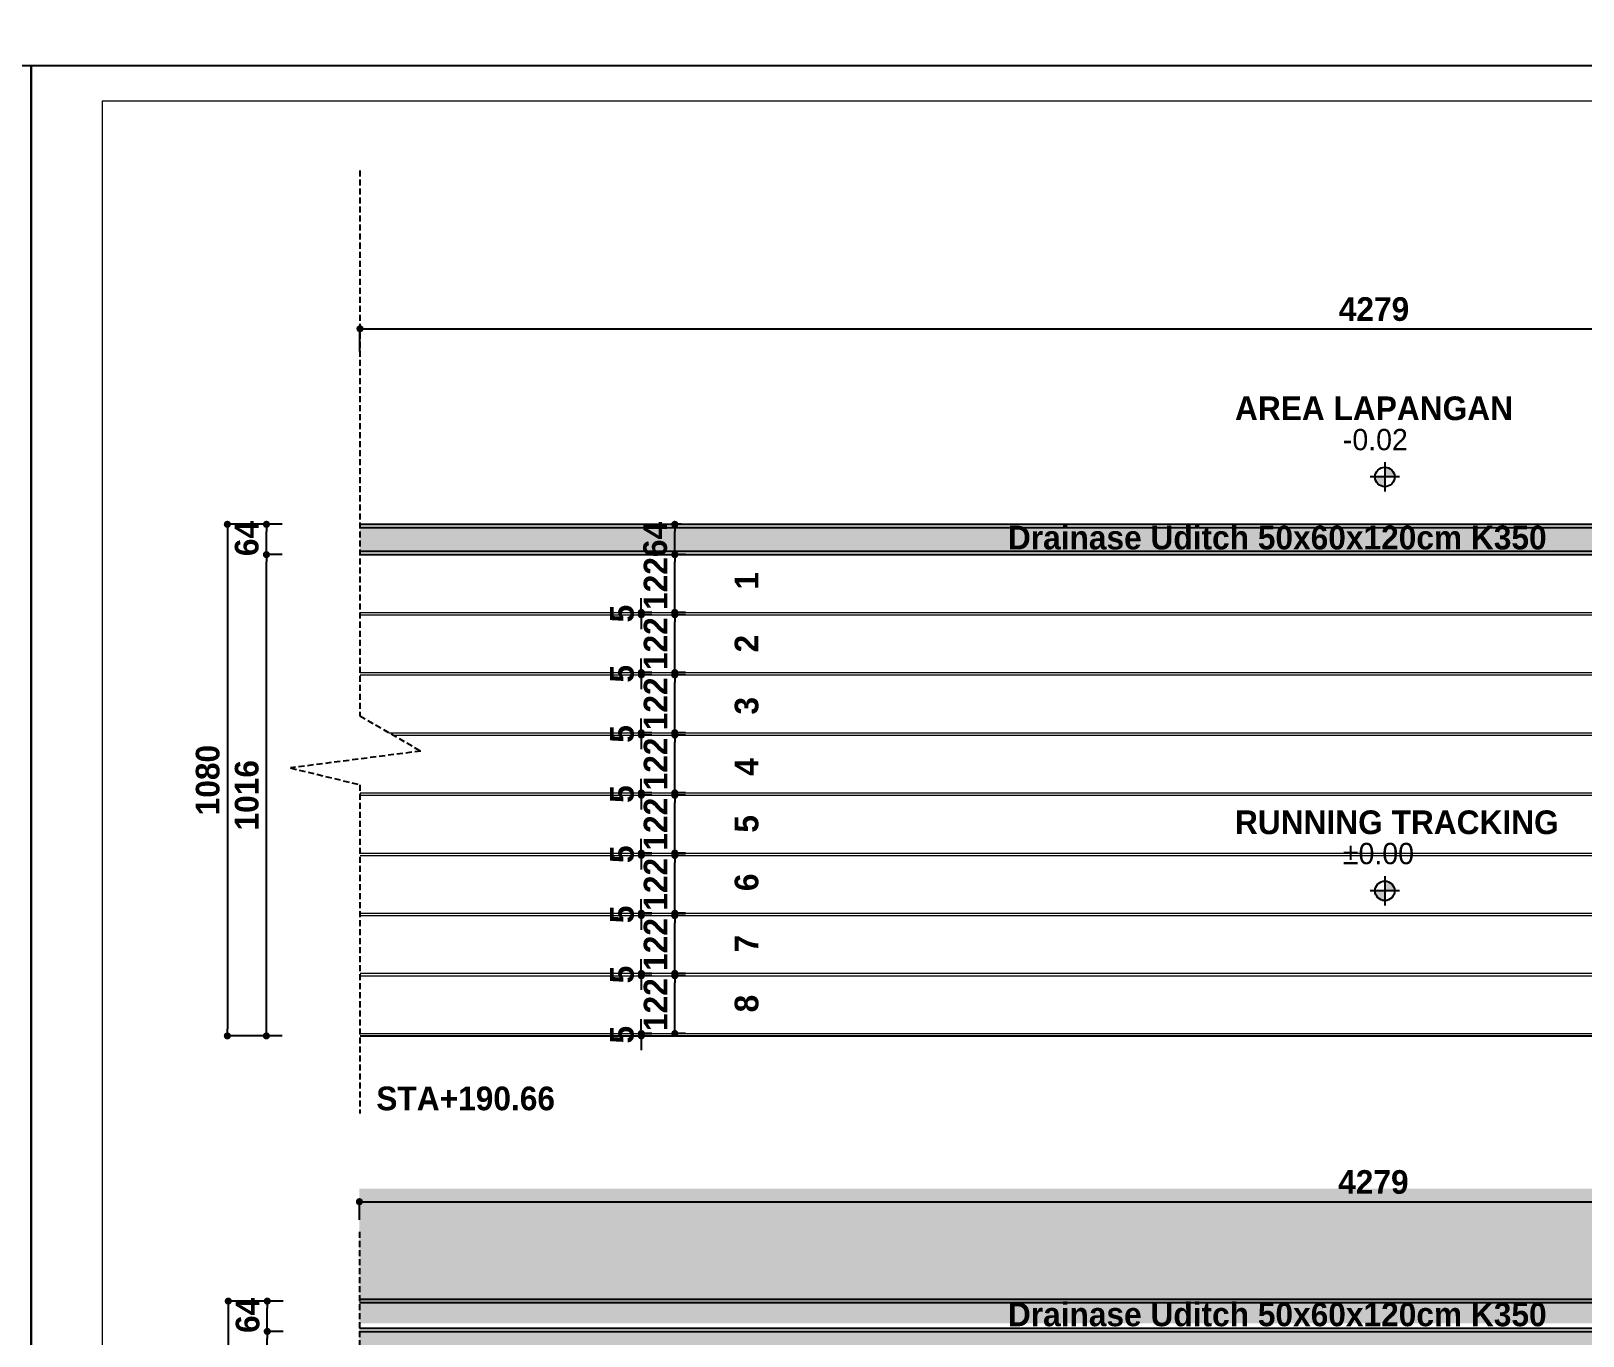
# Model space of a CAD drawing. Header units: centimetres. Extents: x -292707 to 138715, y -53922 to 66277.
# Drawn here: x 44215 to 47492, y -9899 to -7144 of the extents above; entities that cross this region are included whole.
import ezdxf
from ezdxf.xclip import XClip

# ---------------------------------------------------------------- set-up
doc = ezdxf.new("R2010")
doc.units = ezdxf.units.CM
doc.header["$XCLIPFRAME"] = 0
doc.linetypes.add('HIDDEN', pattern=[9.525, 6.35, -3.175])
for name, color, linetype in [('A-ALINE-2', 101, 'Continuous'), ('A-ALINE-7', 119, 'Continuous'), ('A-ANNOTATION', 144, 'Continuous'), ('A-DIM', 157, 'Continuous'), ('A-TEXT', 254, 'Continuous')]:
    doc.layers.add(name, color=color, linetype=linetype)
for name, color, linetype, lineweight, true_color in [('A-FILL-1', 250, 'Continuous', 0, 0x333333), ('A-FILL-3', 7, 'Continuous', 0, 0x666666), ('A-FILL-4', 9, 'Continuous', 0, 0x808080), ('A-FILL-7', 7, 'Continuous', 0, 0xcccccc), ('A-HATCH-97', 7, 'Continuous', 0, 0xf7f7f7), ('A-HATCH-97 @ 0.1', 7, 'Continuous', 0, 0xf7f7f7), ('A-HATCH-97 @ 10', 7, 'Continuous', 0, 0xf7f7f7), ('A-HATCH-97 @ 5', 7, 'Continuous', 0, 0xf7f7f7), ('A-HATCH-97 @ 7', 7, 'Continuous', 0, 0xf7f7f7)]:
    doc.layers.add(name, color=color, linetype=linetype, lineweight=lineweight, true_color=true_color)
doc.styles.add('Scale 170', font='GOTHICB.TTF', dxfattribs={"height": 50})
doc.dimstyles.new('Scale 150', dxfattribs={"dimscale": 0, "dimtxt": 50, "dimasz": 15, "dimexe": 2, "dimexo": 2, "dimgap": 15, "dimtad": 1, "dimdec": 0, "dimtxsty": 'Scale 170', "dimblk": 'DOT', "dimcen": 3.5, "dimclrd": 256, "dimclre": 256, "dimclrt": 254, "dimadec": 0, "dimazin": 0, "dimtfac": 1, "dimtdec": 0, "dimtmove": 0, "dimatfit": 3, "dimldrblk": 'DOTSMALL', "dimfxl": 1, "dimtfillclr": 256, "dimlwd": -1, "dimlwe": -1, "dimarcsym": 0})

# ---------------------------------------------------------------- blocks, each defined once
blk = doc.blocks.new('jhgkjhkjhkjh')
at = {"layer": 'A-FILL-1', "ltscale": 0.25}
blk.add_lwpolyline([(-1286.611, 931.53), (-933.611, 931.53), (-933.611, 1218.53), (-1286.611, 1218.53)], close=True, dxfattribs=at)
at = {"layer": 'Defpoints'}
blk.add_lwpolyline([(-1296.611, 926.53), (-876.611, 926.53), (-876.611, 1223.53), (-1296.611, 1223.53)], close=True, dxfattribs=at)
blk = doc.blocks.new('*U1262')
at = {"layer": 'A-HATCH-97 @ 0.1', "ltscale": 0.25}
h = blk.add_hatch(color=256, dxfattribs=at)
h.dxf.hatch_style = 1
edge = h.paths.add_edge_path()
edge.add_arc((12875.6, 4867.4), 4890.2, 273.0279, 446.8142)
edge.add_line((13147.4, 9750), (4559.1, 9751))
edge.add_arc((4877.7, 4867.7), 4893.7, 93.7333, 266.3204)
edge.add_line((4563.7, -16), (13133.9, -16))
edge = h.paths.add_edge_path(flags=16)
edge.add_arc((12875.6, 4867.4), 3874.2, 273.3965, 446.6575)
edge.add_line((13101.5, 8734.9), (4593, 8734.9))
edge.add_arc((4878.1, 4867.3), 3878.1, 94.2156, 265.718)
edge.add_line((4588.6, 1000), (13105.1, 1000))
at = {"layer": 'A-HATCH-97 @ 10', "ltscale": 0.25}
h = blk.add_hatch(color=256, dxfattribs=at)
h.dxf.hatch_style = 1
edge = h.paths.add_edge_path()
edge.add_arc((12875.6, 4867.4), 4890.2, 273.0279, 446.8142)
edge.add_line((13147.4, 9750), (4559.1, 9751))
edge.add_arc((4877.7, 4867.7), 4893.7, 93.7333, 266.3204)
edge.add_line((4563.7, -16), (13133.9, -16))
edge = h.paths.add_edge_path(flags=16)
edge.add_arc((12875.6, 4867.4), 3874.2, 273.3965, 446.6575)
edge.add_line((13101.5, 8734.9), (4593, 8734.9))
edge.add_arc((4878.1, 4867.3), 3878.1, 94.2156, 265.718)
edge.add_line((4588.6, 1000), (13105.1, 1000))
at = {"layer": 'A-HATCH-97 @ 5', "ltscale": 0.25}
h = blk.add_hatch(color=256, dxfattribs=at)
h.dxf.hatch_style = 1
edge = h.paths.add_edge_path()
edge.add_arc((12875.6, 4867.4), 4890.2, 273.0279, 446.8142)
edge.add_line((13147.4, 9750), (4559.1, 9751))
edge.add_arc((4877.7, 4867.7), 4893.7, 93.7333, 266.3204)
edge.add_line((4563.7, -16), (13133.9, -16))
edge = h.paths.add_edge_path(flags=16)
edge.add_arc((12875.6, 4867.4), 3874.2, 273.3965, 446.6575)
edge.add_line((13101.5, 8734.9), (4593, 8734.9))
edge.add_arc((4878.1, 4867.3), 3878.1, 94.2156, 265.718)
edge.add_line((4588.6, 1000), (13105.1, 1000))
at = {"layer": 'A-HATCH-97 @ 7', "ltscale": 0.25}
h = blk.add_hatch(color=256, dxfattribs=at)
h.dxf.hatch_style = 1
edge = h.paths.add_edge_path()
edge.add_arc((12875.6, 4867.4), 4890.2, 273.0279, 446.8142)
edge.add_line((13147.4, 9750), (4559.1, 9751))
edge.add_arc((4877.7, 4867.7), 4893.7, 93.7333, 266.3204)
edge.add_line((4563.7, -16), (13133.9, -16))
edge = h.paths.add_edge_path(flags=16)
edge.add_arc((12875.6, 4867.4), 3874.2, 273.3965, 446.6575)
edge.add_line((13101.5, 8734.9), (4593, 8734.9))
edge.add_arc((4878.1, 4867.3), 3878.1, 94.2156, 265.718)
edge.add_line((4588.6, 1000), (13105.1, 1000))
blk = doc.blocks.new('A$C9c5f5d7f')
at = {"layer": 'A-FILL-3', "ltscale": 0.25}
h = blk.add_hatch(dxfattribs=at)
h.set_pattern_fill('AR-CONC', color=256, scale=1.5)
h.paths.add_polyline_path([(13128, 9735), (4559.6, 9735, 0.937266), (4564.7, 0), (13133.1, 0, 0.948995)])
h.paths.add_polyline_path([(13105.1, 1000), (4598.7, 1000, -0.929898), (4594.1, 8735), (13100.6, 8735, -0.942961)], flags=16)
h.paths.add_polyline_path([(13104.9, 1007), (4598.9, 1007, -0.929837), (4594.4, 8728), (13100.4, 8728, -0.942911)], flags=0)
h.paths.add_polyline_path([(13103.3, 1061), (4600.9, 1061, -0.929359), (4596.4, 8674), (13098.8, 8674, -0.94252)], flags=0)
h.paths.add_polyline_path([(13103.1, 1068), (4601.1, 1068, -0.929296), (4596.6, 8667), (13098.6, 8667, -0.942468)], flags=0)
h.paths.add_polyline_path([(14343.5, 4481.3), (14142, 4481.3), (14142, 1425), (3562, 1425), (3562, 4481.3), (3360.6, 4481.3), (3360.6, 5218.7), (3562, 5218.7), (3562, 8275), (14142, 8275), (14142, 5218.7), (14343.5, 5218.7)], flags=0)
h.paths.add_polyline_path([(12479.9, 4113.4, -0.499146), (12479.9, 5586.6)], flags=0)
h.paths.add_polyline_path([(7945.4, 4850, -1), (9758.6, 4850, -1)], flags=0)
h.paths.add_polyline_path([(5224.2, 4113.4), (5224.2, 5586.6, -0.499146)], flags=0)
at = {"layer": 'A-TEXT', "ltscale": 0.25}
h = blk.add_hatch(dxfattribs=at)
h.set_pattern_fill('AR-SAND', color=256, scale=5)
h.set_pattern_definition([(37.5, (-15380.85, 39760.94), (-8.00016, 244.7066), [0, -193.04, 0, -215.9, 0, -206.375]), (7.5, (-15380.85, 39760.94), (224.7616, 358.4126), [0, -104.14, 0, -173.99, 0, -66.675]), (327.5, (-15537.06, 39760.94), (395.4962, 0.7186), [0, -63.5, 0, -228.6, 0, -298.45]), (317.5, (-15537.06, 39760.94), (381.7782, 111.4647), [0, -31.75, 0, -149.86, 0, -171.45])])
h.paths.add_polyline_path([(13094.6, 8682.2), (4590.4, 8682.2, 0.92959), (4594.9, 1017.2), (13099.1, 1017.2, 0.942709)])
h.paths.add_polyline_path([(14338.5, 5200.9), (14338.5, 4463.5), (14137, 4463.5), (14137, 1407.2), (3557, 1407.2), (3557, 4463.5), (3355.5, 4463.5), (3355.5, 5200.9), (3557, 5200.9), (3557, 8257.2), (14137, 8257.2), (14137, 5200.9)], flags=16)
h.paths.add_polyline_path([(12474.9, 4095.5, -0.499146), (12474.9, 5568.8)], flags=0)
h.paths.add_polyline_path([(9753.6, 4832.2, -1), (7940.4, 4832.2, -1)], flags=0)
h.paths.add_polyline_path([(5219.1, 4095.5), (5219.1, 5568.8, -0.499146)], flags=0)
at = {"layer": 'A-ALINE-7', "ltscale": 0.14}
for points in [[(13105.1, 1000, 0.942961), (13100.6, 8735), (4594.1, 8735, 0.929898), (4598.7, 1000)], [(13104.9, 1007, 0.942911), (13100.4, 8728), (4594.4, 8728, 0.929837), (4598.9, 1007)], [(13103.3, 1061, 0.94252), (13098.8, 8674), (4596.4, 8674, 0.929359), (4600.9, 1061)], [(13103.1, 1068, 0.942468), (13098.6, 8667), (4596.6, 8667, 0.929296), (4601.1, 1068)]]:
    blk.add_lwpolyline(points, format="xyb", close=True, dxfattribs=at)
at = {"layer": 'A-HATCH-97'}
blk.add_blockref('*U1262', (0, 0), dxfattribs=at)
blk = doc.blocks.new('A$Cbe0cbb12')
at = {"layer": 'A-FILL-7'}
h = blk.add_hatch(color=256, dxfattribs=at)
h.dxf.hatch_style = 1
h.paths.add_polyline_path([(13116.4, 9302.8), (4610.4, 9302.8, 0.929837), (4614.9, 1581.8), (13120.9, 1581.8, 0.942911)])
h.paths.add_polyline_path([(13119.4, 1631.8), (4616.7, 1631.8, -0.929395), (4612.2, 9252.8), (13114.9, 9252.8, -0.942549)], flags=16)
h.paths.add_polyline_path([(13119.2, 1638.8), (4617, 1638.8, -0.929332), (4612.5, 9245.8), (13114.7, 9245.8, -0.942498)], flags=0)
h.paths.add_polyline_path([(16275.8, 5425, -1), (16195.8, 5425, -1)], flags=0)
h.paths.add_polyline_path([(16270.8, 5425, -1), (16200.8, 5425, -1)], flags=0)
h.paths.add_polyline_path([(1415.8, 5424.7, -1), (1495.8, 5424.7, -1)], flags=0)
h.paths.add_polyline_path([(1420.8, 5424.7, -1), (1490.8, 5424.7, -1)], flags=0)
at = {"layer": 'A-ALINE-2', "ltscale": 0.14}
blk.add_lwpolyline([(13149.5, 558.8, 0.949076), (13144.4, 10325.8), (4575.1, 10325.8, 0.937365), (4580.2, 558.8)], format="xyb", close=True, dxfattribs=at)
at = {"layer": 'A-ALINE-7', "ltscale": 0.14}
for points in [[(13121.1, 1574.8, 0.942961), (13116.6, 9309.8), (4610.1, 9309.8, 0.929898), (4614.6, 1574.8)], [(13120.9, 1581.8, 0.942911), (13116.4, 9302.8), (4610.4, 9302.8, 0.929837), (4614.9, 1581.8)], [(13119.4, 1631.8, 0.942549), (13114.9, 9252.8), (4612.2, 9252.8, 0.929395), (4616.7, 1631.8)], [(13119.2, 1638.8, 0.942498), (13114.7, 9245.8), (4612.5, 9245.8, 0.929332), (4617, 1638.8)]]:
    blk.add_lwpolyline(points, format="xyb", close=True, dxfattribs=at)
at = {"layer": 'A-FILL-4', "ltscale": 0.14}
for points in [[(13149.5, 558.8, 0.949076), (13144.4, 10325.8), (4575.1, 10325.8, 0.937365), (4580.2, 558.8)], [(13149.4, 563.8, 0.949051), (13144.3, 10320.8), (4575.2, 10320.8, 0.937334), (4580.3, 563.8)], [(13146.1, 685.8, 0.948418), (13141.1, 10198.8), (4579.2, 10198.8, 0.936562), (4584.3, 685.8)], [(13146, 690.8, 0.948392), (13141, 10193.8), (4579.4, 10193.8, 0.936529), (4584.4, 690.8)], [(13142.7, 812.8, 0.947735), (13137.8, 10071.8), (4583.5, 10071.8, 0.935726), (4588.4, 812.8)], [(13142.6, 817.8, 0.947707), (13137.6, 10066.8), (4583.6, 10066.8, 0.935693), (4588.6, 817.8)], [(13139.2, 939.8, 0.947023), (13134.4, 9944.8), (4587.8, 9944.8, 0.934856), (4592.6, 939.8)], [(13139.1, 944.8, 0.946994), (13134.2, 9939.8), (4587.9, 9939.8, 0.934821), (4592.8, 944.8)], [(13135.7, 1066.8, 0.94628), (13130.9, 9817.8), (4592.1, 9817.8, 0.93395), (4596.9, 1066.8)], [(13135.6, 1071.8, 0.94625), (13130.8, 9812.8), (4592.3, 9812.8, 0.933913), (4597.1, 1071.8)], [(13132.2, 1193.8, 0.945506), (13127.4, 9690.8), (4596.5, 9690.8, 0.933004), (4601.2, 1193.8)], [(13132, 1198.8, 0.945474), (13127.3, 9685.8), (4596.7, 9685.8, 0.932966), (4601.4, 1198.8)], [(13128.5, 1320.8, 0.944696), (13123.9, 9563.8), (4601, 9563.8, 0.932015), (4605.6, 1320.8)], [(13128.4, 1325.8, 0.944663), (13123.7, 9558.8), (4601.1, 9558.8, 0.931975), (4605.8, 1325.8)], [(13124.9, 1447.8, 0.943849), (13120.3, 9436.8), (4605.5, 9436.8, 0.930981), (4610.1, 1447.8)], [(13124.7, 1452.8, 0.943815), (13120.1, 9431.8), (4605.7, 9431.8, 0.93094), (4610.3, 1452.8)]]:
    blk.add_lwpolyline(points, format="xyb", close=True, dxfattribs=at)
blk = doc.blocks.new('A$Cd4ad7b5f')
at = {"layer": 'A-TEXT', "linetype": 'HIDDEN', "ltscale": 2}
blk.add_lwpolyline([(8868, 1990.5), (8868, 839.2), (8996.4, 764.8), (8721.4, 729.2), (8868, 693.7), (8868, 0)], dxfattribs=at)
at = {"layer": 'A-TEXT', "ltscale": 0.25}
ref = blk.add_blockref('A$Cbe0cbb12', (0, -395.2), dxfattribs=at)
XClip(ref).set_block_clipping_path([(8868.0110777855, 2208.5938469607), (13149.4932564329, 2208.5938469592), (13149.4932564269, 1234.4284291711), (13277.9047802549, 1160.047494989), (13002.8841529844, 1124.4739437796), (13149.4932564269, 1088.9003925701), (13149.4932564269, 218.7804978578), (8868.0110777795, 218.7804978593), (8868.0110777795, 1088.9003925716), (8721.401974337, 1124.473943781), (8996.4226016075, 1160.0474949905), (8868.0110777795, 1234.4284291725)])
blk = doc.blocks.new('_Dot')
at = {"color": 0, "linetype": 'ByBlock', "lineweight": -2}
blk.add_line((-0.5, 0), (-1, 0), dxfattribs=at)
at = {"color": 0, "linetype": 'ByBlock', "const_width": 0.5}
blk.add_lwpolyline([(-0.25, 0, 1), (0.25, 0, 1)], format="xyb", close=True, dxfattribs=at)
blk = doc.blocks.new('*D376')
at = {"layer": 'A-DIM', "ltscale": 0.25, "transparency": 16777216}
for p, q in [((44747.3, -9889.4), (44711.9, -9889.4)), ((44713.9, -10890.4), (44713.9, -9904.4)), ((44744, -10905.4), (44711.9, -10905.4))]:
    blk.add_line(p, q, dxfattribs=at)
at = {"layer": 'Defpoints', "color": 0, "ltscale": 0.25, "transparency": 16777216}
for p in [(44713.9, -9889.4), (44749.3, -9889.4), (44746, -10905.4)]:
    blk.add_point(p, dxfattribs=at)
at = {"layer": 'A-DIM', "ltscale": 0.25, "transparency": 16777216, "xscale": 15, "yscale": 15, "zscale": 15}
for p, rotation in [((44713.9, -9889.4), 90), ((44713.9, -10905.4), 270)]:
    blk.add_blockref('_Dot', p, dxfattribs=dict(at, rotation=rotation))
at = {"layer": 'A-DIM', "color": 254, "ltscale": 0.25, "transparency": 16777216, "insert": (44672.7, -10397.4), "char_height": 50, "attachment_point": 5, "rotation": 90, "style": 'Scale 170'}
blk.add_mtext('1016', dxfattribs=at)
blk = doc.blocks.new('_DotSmall')
at = {"color": 0, "linetype": 'ByBlock', "const_width": 0.5}
blk.add_lwpolyline([(-0.0625, 0, 1), (0.0625, 0, 1)], format="xyb", close=True, dxfattribs=at)
blk = doc.blocks.new('*D377')
at = {"layer": 'A-DIM', "ltscale": 0.25, "transparency": 16777216}
for p, q in [((44747.3, -9825.4), (44711.9, -9825.4)), ((44713.9, -9874.4), (44713.9, -9840.4)), ((44747.3, -9889.4), (44711.9, -9889.4))]:
    blk.add_line(p, q, dxfattribs=at)
at = {"layer": 'Defpoints', "color": 0, "ltscale": 0.25, "transparency": 16777216}
for p in [(44713.9, -9825.4), (44749.3, -9825.4), (44749.3, -9889.4)]:
    blk.add_point(p, dxfattribs=at)
at = {"layer": 'A-DIM', "ltscale": 0.25, "transparency": 16777216, "xscale": 15, "yscale": 15, "zscale": 15}
for p, rotation in [((44713.9, -9825.4), 90), ((44713.9, -9889.4), 270)]:
    blk.add_blockref('_Dot', p, dxfattribs=dict(at, rotation=rotation))
at = {"layer": 'A-DIM', "color": 254, "ltscale": 0.25, "transparency": 16777216, "insert": (44672.7, -9855.4), "char_height": 50, "attachment_point": 5, "rotation": 90, "style": 'Scale 170'}
blk.add_mtext('64', dxfattribs=at)
blk = doc.blocks.new('*D378')
at = {"layer": 'A-DIM', "ltscale": 0.25, "transparency": 16777216}
for p, q in [((45503.6, -9245.5), (45503.6, -9230.5)), ((45526, -9260.5), (45501.6, -9260.5)), ((45526, -9265.5), (45501.6, -9265.5)), ((45503.6, -9265.5), (45503.6, -9260.5)), ((45503.6, -9280.5), (45503.6, -9295.5))]:
    blk.add_line(p, q, dxfattribs=at)
at = {"layer": 'Defpoints', "color": 0, "ltscale": 0.25, "transparency": 16777216}
for p in [(45503.6, -9260.5), (45528, -9260.5), (45528, -9265.5)]:
    blk.add_point(p, dxfattribs=at)
at = {"layer": 'A-DIM', "ltscale": 0.25, "transparency": 16777216, "xscale": 15, "yscale": 15, "zscale": 15}
for p, rotation in [((45503.6, -9260.5), 270), ((45503.6, -9265.5), 90)]:
    blk.add_blockref('_Dot', p, dxfattribs=dict(at, rotation=rotation))
at = {"layer": 'A-DIM', "color": 254, "ltscale": 0.25, "transparency": 16777216, "insert": (45463, -9263), "char_height": 50, "attachment_point": 5, "rotation": 90, "style": 'Scale 170'}
blk.add_mtext('5', dxfattribs=at)
blk = doc.blocks.new('*D379')
at = {"layer": 'A-DIM', "ltscale": 0.25, "transparency": 16777216}
for p, q in [((45596.7, -9138.5), (45572.3, -9138.5)), ((45574.3, -9245.5), (45574.3, -9153.5)), ((45596.7, -9260.5), (45572.3, -9260.5))]:
    blk.add_line(p, q, dxfattribs=at)
at = {"layer": 'Defpoints', "color": 0, "ltscale": 0.25, "transparency": 16777216}
for p in [(45574.3, -9138.5), (45598.7, -9138.5), (45598.7, -9260.5)]:
    blk.add_point(p, dxfattribs=at)
at = {"layer": 'A-DIM', "ltscale": 0.25, "transparency": 16777216, "xscale": 15, "yscale": 15, "zscale": 15}
for p, rotation in [((45574.3, -9138.5), 90), ((45574.3, -9260.5), 270)]:
    blk.add_blockref('_Dot', p, dxfattribs=dict(at, rotation=rotation))
at = {"layer": 'A-DIM', "color": 254, "ltscale": 0.25, "transparency": 16777216, "insert": (45533.7, -9199.5), "char_height": 50, "attachment_point": 5, "rotation": 90, "style": 'Scale 170'}
blk.add_mtext('122', dxfattribs=at)
blk = doc.blocks.new('*D380')
at = {"layer": 'A-DIM', "ltscale": 0.25, "transparency": 16777216}
for p, q in [((45503.6, -9118.5), (45503.6, -9103.5)), ((45526, -9133.5), (45501.6, -9133.5)), ((45526, -9138.5), (45501.6, -9138.5)), ((45503.6, -9138.5), (45503.6, -9133.5)), ((45503.6, -9153.5), (45503.6, -9168.5))]:
    blk.add_line(p, q, dxfattribs=at)
at = {"layer": 'Defpoints', "color": 0, "ltscale": 0.25, "transparency": 16777216}
for p in [(45503.6, -9133.5), (45528, -9133.5), (45528, -9138.5)]:
    blk.add_point(p, dxfattribs=at)
at = {"layer": 'A-DIM', "ltscale": 0.25, "transparency": 16777216, "xscale": 15, "yscale": 15, "zscale": 15}
for p, rotation in [((45503.6, -9133.5), 270), ((45503.6, -9138.5), 90)]:
    blk.add_blockref('_Dot', p, dxfattribs=dict(at, rotation=rotation))
at = {"layer": 'A-DIM', "color": 254, "ltscale": 0.25, "transparency": 16777216, "insert": (45463, -9136), "char_height": 50, "attachment_point": 5, "rotation": 90, "style": 'Scale 170'}
blk.add_mtext('5', dxfattribs=at)
blk = doc.blocks.new('*D381')
at = {"layer": 'A-DIM', "ltscale": 0.25, "transparency": 16777216}
for p, q in [((45596.7, -9011.5), (45572.3, -9011.5)), ((45574.3, -9118.5), (45574.3, -9026.5)), ((45596.7, -9133.5), (45572.3, -9133.5))]:
    blk.add_line(p, q, dxfattribs=at)
at = {"layer": 'Defpoints', "color": 0, "ltscale": 0.25, "transparency": 16777216}
for p in [(45574.3, -9011.5), (45598.7, -9011.5), (45598.7, -9133.5)]:
    blk.add_point(p, dxfattribs=at)
at = {"layer": 'A-DIM', "ltscale": 0.25, "transparency": 16777216, "xscale": 15, "yscale": 15, "zscale": 15}
for p, rotation in [((45574.3, -9011.5), 90), ((45574.3, -9133.5), 270)]:
    blk.add_blockref('_Dot', p, dxfattribs=dict(at, rotation=rotation))
at = {"layer": 'A-DIM', "color": 254, "ltscale": 0.25, "transparency": 16777216, "insert": (45533.7, -9072.5), "char_height": 50, "attachment_point": 5, "rotation": 90, "style": 'Scale 170'}
blk.add_mtext('122', dxfattribs=at)
blk = doc.blocks.new('*D382')
at = {"layer": 'A-DIM', "ltscale": 0.25, "transparency": 16777216}
for p, q in [((45503.6, -8991.5), (45503.6, -8976.5)), ((45526, -9006.5), (45501.6, -9006.5)), ((45503.6, -9011.5), (45503.6, -9006.5)), ((45526, -9011.5), (45501.6, -9011.5)), ((45503.6, -9026.5), (45503.6, -9041.5))]:
    blk.add_line(p, q, dxfattribs=at)
at = {"layer": 'Defpoints', "color": 0, "ltscale": 0.25, "transparency": 16777216}
for p in [(45503.6, -9006.5), (45528, -9006.5), (45528, -9011.5)]:
    blk.add_point(p, dxfattribs=at)
at = {"layer": 'A-DIM', "ltscale": 0.25, "transparency": 16777216, "xscale": 15, "yscale": 15, "zscale": 15}
for p, rotation in [((45503.6, -9006.5), 270), ((45503.6, -9011.5), 90)]:
    blk.add_blockref('_Dot', p, dxfattribs=dict(at, rotation=rotation))
at = {"layer": 'A-DIM', "color": 254, "ltscale": 0.25, "transparency": 16777216, "insert": (45463, -9009), "char_height": 50, "attachment_point": 5, "rotation": 90, "style": 'Scale 170'}
blk.add_mtext('5', dxfattribs=at)
blk = doc.blocks.new('*D383')
at = {"layer": 'A-DIM', "ltscale": 0.25, "transparency": 16777216}
for p, q in [((45596.7, -8884.5), (45572.3, -8884.5)), ((45574.3, -8991.5), (45574.3, -8899.5)), ((45596.7, -9006.5), (45572.3, -9006.5))]:
    blk.add_line(p, q, dxfattribs=at)
at = {"layer": 'Defpoints', "color": 0, "ltscale": 0.25, "transparency": 16777216}
for p in [(45574.3, -8884.5), (45598.7, -8884.5), (45598.7, -9006.5)]:
    blk.add_point(p, dxfattribs=at)
at = {"layer": 'A-DIM', "ltscale": 0.25, "transparency": 16777216, "xscale": 15, "yscale": 15, "zscale": 15}
for p, rotation in [((45574.3, -8884.5), 90), ((45574.3, -9006.5), 270)]:
    blk.add_blockref('_Dot', p, dxfattribs=dict(at, rotation=rotation))
at = {"layer": 'A-DIM', "color": 254, "ltscale": 0.25, "transparency": 16777216, "insert": (45533.7, -8945.5), "char_height": 50, "attachment_point": 5, "rotation": 90, "style": 'Scale 170'}
blk.add_mtext('122', dxfattribs=at)
blk = doc.blocks.new('*D384')
at = {"layer": 'A-DIM', "ltscale": 0.25, "transparency": 16777216}
for p, q in [((45503.6, -8864.5), (45503.6, -8849.5)), ((45526, -8879.5), (45501.6, -8879.5)), ((45526, -8884.5), (45501.6, -8884.5)), ((45503.6, -8884.5), (45503.6, -8879.5)), ((45503.6, -8899.5), (45503.6, -8914.5))]:
    blk.add_line(p, q, dxfattribs=at)
at = {"layer": 'Defpoints', "color": 0, "ltscale": 0.25, "transparency": 16777216}
for p in [(45503.6, -8879.5), (45528, -8879.5), (45528, -8884.5)]:
    blk.add_point(p, dxfattribs=at)
at = {"layer": 'A-DIM', "ltscale": 0.25, "transparency": 16777216, "xscale": 15, "yscale": 15, "zscale": 15}
for p, rotation in [((45503.6, -8879.5), 270), ((45503.6, -8884.5), 90)]:
    blk.add_blockref('_Dot', p, dxfattribs=dict(at, rotation=rotation))
at = {"layer": 'A-DIM', "color": 254, "ltscale": 0.25, "transparency": 16777216, "insert": (45463, -8882), "char_height": 50, "attachment_point": 5, "rotation": 90, "style": 'Scale 170'}
blk.add_mtext('5', dxfattribs=at)
blk = doc.blocks.new('*D385')
at = {"layer": 'A-DIM', "ltscale": 0.25, "transparency": 16777216}
for p, q in [((45596.7, -8757.5), (45572.3, -8757.5)), ((45574.3, -8864.5), (45574.3, -8772.5)), ((45596.7, -8879.5), (45572.3, -8879.5))]:
    blk.add_line(p, q, dxfattribs=at)
at = {"layer": 'Defpoints', "color": 0, "ltscale": 0.25, "transparency": 16777216}
for p in [(45574.3, -8757.5), (45598.7, -8757.5), (45598.7, -8879.5)]:
    blk.add_point(p, dxfattribs=at)
at = {"layer": 'A-DIM', "ltscale": 0.25, "transparency": 16777216, "xscale": 15, "yscale": 15, "zscale": 15}
for p, rotation in [((45574.3, -8757.5), 90), ((45574.3, -8879.5), 270)]:
    blk.add_blockref('_Dot', p, dxfattribs=dict(at, rotation=rotation))
at = {"layer": 'A-DIM', "color": 254, "ltscale": 0.25, "transparency": 16777216, "insert": (45533.7, -8818.5), "char_height": 50, "attachment_point": 5, "rotation": 90, "style": 'Scale 170'}
blk.add_mtext('122', dxfattribs=at)
blk = doc.blocks.new('*D386')
at = {"layer": 'A-DIM', "ltscale": 0.25, "transparency": 16777216}
for p, q in [((45503.6, -8737.5), (45503.6, -8722.5)), ((45526, -8752.5), (45501.6, -8752.5)), ((45526, -8757.5), (45501.6, -8757.5)), ((45503.6, -8757.5), (45503.6, -8752.5)), ((45503.6, -8772.5), (45503.6, -8787.5))]:
    blk.add_line(p, q, dxfattribs=at)
at = {"layer": 'Defpoints', "color": 0, "ltscale": 0.25, "transparency": 16777216}
for p in [(45503.6, -8752.5), (45528, -8752.5), (45528, -8757.5)]:
    blk.add_point(p, dxfattribs=at)
at = {"layer": 'A-DIM', "ltscale": 0.25, "transparency": 16777216, "xscale": 15, "yscale": 15, "zscale": 15}
for p, rotation in [((45503.6, -8752.5), 270), ((45503.6, -8757.5), 90)]:
    blk.add_blockref('_Dot', p, dxfattribs=dict(at, rotation=rotation))
at = {"layer": 'A-DIM', "color": 254, "ltscale": 0.25, "transparency": 16777216, "insert": (45463, -8755), "char_height": 50, "attachment_point": 5, "rotation": 90, "style": 'Scale 170'}
blk.add_mtext('5', dxfattribs=at)
blk = doc.blocks.new('*D387')
at = {"layer": 'A-DIM', "ltscale": 0.25, "transparency": 16777216}
for p, q in [((45596.7, -8630.5), (45572.3, -8630.5)), ((45574.3, -8737.5), (45574.3, -8645.5)), ((45596.7, -8752.5), (45572.3, -8752.5))]:
    blk.add_line(p, q, dxfattribs=at)
at = {"layer": 'Defpoints', "color": 0, "ltscale": 0.25, "transparency": 16777216}
for p in [(45574.3, -8630.5), (45598.7, -8630.5), (45598.7, -8752.5)]:
    blk.add_point(p, dxfattribs=at)
at = {"layer": 'A-DIM', "ltscale": 0.25, "transparency": 16777216, "xscale": 15, "yscale": 15, "zscale": 15}
for p, rotation in [((45574.3, -8630.5), 90), ((45574.3, -8752.5), 270)]:
    blk.add_blockref('_Dot', p, dxfattribs=dict(at, rotation=rotation))
at = {"layer": 'A-DIM', "color": 254, "ltscale": 0.25, "transparency": 16777216, "insert": (45533.7, -8691.5), "char_height": 50, "attachment_point": 5, "rotation": 90, "style": 'Scale 170'}
blk.add_mtext('122', dxfattribs=at)
blk = doc.blocks.new('*D388')
at = {"layer": 'A-DIM', "ltscale": 0.25, "transparency": 16777216}
for p, q in [((45503.6, -8610.5), (45503.6, -8595.5)), ((45526, -8625.5), (45501.6, -8625.5)), ((45526, -8630.5), (45501.6, -8630.5)), ((45503.6, -8630.5), (45503.6, -8625.5)), ((45503.6, -8645.5), (45503.6, -8660.5))]:
    blk.add_line(p, q, dxfattribs=at)
at = {"layer": 'Defpoints', "color": 0, "ltscale": 0.25, "transparency": 16777216}
for p in [(45503.6, -8625.5), (45528, -8625.5), (45528, -8630.5)]:
    blk.add_point(p, dxfattribs=at)
at = {"layer": 'A-DIM', "ltscale": 0.25, "transparency": 16777216, "xscale": 15, "yscale": 15, "zscale": 15}
for p, rotation in [((45503.6, -8625.5), 270), ((45503.6, -8630.5), 90)]:
    blk.add_blockref('_Dot', p, dxfattribs=dict(at, rotation=rotation))
at = {"layer": 'A-DIM', "color": 254, "ltscale": 0.25, "transparency": 16777216, "insert": (45463, -8628), "char_height": 50, "attachment_point": 5, "rotation": 90, "style": 'Scale 170'}
blk.add_mtext('5', dxfattribs=at)
blk = doc.blocks.new('*D374')
at = {"layer": 'A-DIM', "ltscale": 0.25, "transparency": 16777216}
for p, q in [((45596.7, -8503.5), (45572.3, -8503.5)), ((45574.3, -8610.5), (45574.3, -8518.5)), ((45596.7, -8625.5), (45572.3, -8625.5))]:
    blk.add_line(p, q, dxfattribs=at)
at = {"layer": 'Defpoints', "color": 0, "ltscale": 0.25, "transparency": 16777216}
for p in [(45574.3, -8503.5), (45598.7, -8503.5), (45598.7, -8625.5)]:
    blk.add_point(p, dxfattribs=at)
at = {"layer": 'A-DIM', "ltscale": 0.25, "transparency": 16777216, "xscale": 15, "yscale": 15, "zscale": 15}
for p, rotation in [((45574.3, -8503.5), 90), ((45574.3, -8625.5), 270)]:
    blk.add_blockref('_Dot', p, dxfattribs=dict(at, rotation=rotation))
at = {"layer": 'A-DIM', "color": 254, "ltscale": 0.25, "transparency": 16777216, "insert": (45533.7, -8564.5), "char_height": 50, "attachment_point": 5, "rotation": 90, "style": 'Scale 170'}
blk.add_mtext('122', dxfattribs=at)
blk = doc.blocks.new('*D375')
at = {"layer": 'A-DIM', "ltscale": 0.25, "transparency": 16777216}
for p, q in [((45503.6, -8483.5), (45503.6, -8468.5)), ((45526, -8498.5), (45501.6, -8498.5)), ((45526, -8503.5), (45501.6, -8503.5)), ((45503.6, -8503.5), (45503.6, -8498.5)), ((45503.6, -8518.5), (45503.6, -8533.5))]:
    blk.add_line(p, q, dxfattribs=at)
at = {"layer": 'Defpoints', "color": 0, "ltscale": 0.25, "transparency": 16777216}
for p in [(45503.6, -8498.5), (45528, -8498.5), (45528, -8503.5)]:
    blk.add_point(p, dxfattribs=at)
at = {"layer": 'A-DIM', "ltscale": 0.25, "transparency": 16777216, "xscale": 15, "yscale": 15, "zscale": 15}
for p, rotation in [((45503.6, -8498.5), 270), ((45503.6, -8503.5), 90)]:
    blk.add_blockref('_Dot', p, dxfattribs=dict(at, rotation=rotation))
at = {"layer": 'A-DIM', "color": 254, "ltscale": 0.25, "transparency": 16777216, "insert": (45463, -8501), "char_height": 50, "attachment_point": 5, "rotation": 90, "style": 'Scale 170'}
blk.add_mtext('5', dxfattribs=at)
blk = doc.blocks.new('*D371')
at = {"layer": 'A-DIM', "ltscale": 0.25, "transparency": 16777216}
for p, q in [((45596.7, -8376.5), (45572.3, -8376.5)), ((45574.3, -8483.5), (45574.3, -8391.5)), ((45596.7, -8498.5), (45572.3, -8498.5))]:
    blk.add_line(p, q, dxfattribs=at)
at = {"layer": 'Defpoints', "color": 0, "ltscale": 0.25, "transparency": 16777216}
for p in [(45574.3, -8376.5), (45598.7, -8376.5), (45598.7, -8498.5)]:
    blk.add_point(p, dxfattribs=at)
at = {"layer": 'A-DIM', "ltscale": 0.25, "transparency": 16777216, "xscale": 15, "yscale": 15, "zscale": 15}
for p, rotation in [((45574.3, -8376.5), 90), ((45574.3, -8498.5), 270)]:
    blk.add_blockref('_Dot', p, dxfattribs=dict(at, rotation=rotation))
at = {"layer": 'A-DIM', "color": 254, "ltscale": 0.25, "transparency": 16777216, "insert": (45533.7, -8437.5), "char_height": 50, "attachment_point": 5, "rotation": 90, "style": 'Scale 170'}
blk.add_mtext('122', dxfattribs=at)
blk = doc.blocks.new('*D372')
at = {"layer": 'A-DIM', "ltscale": 0.25, "transparency": 16777216}
for p, q in [((45503.6, -8356.5), (45503.6, -8341.5)), ((45526, -8371.5), (45501.6, -8371.5)), ((45526, -8376.5), (45501.6, -8376.5)), ((45503.6, -8376.5), (45503.6, -8371.5)), ((45503.6, -8391.5), (45503.6, -8406.5))]:
    blk.add_line(p, q, dxfattribs=at)
at = {"layer": 'Defpoints', "color": 0, "ltscale": 0.25, "transparency": 16777216}
for p in [(45503.6, -8371.5), (45528, -8371.5), (45528, -8376.5)]:
    blk.add_point(p, dxfattribs=at)
at = {"layer": 'A-DIM', "ltscale": 0.25, "transparency": 16777216, "xscale": 15, "yscale": 15, "zscale": 15}
for p, rotation in [((45503.6, -8371.5), 270), ((45503.6, -8376.5), 90)]:
    blk.add_blockref('_Dot', p, dxfattribs=dict(at, rotation=rotation))
at = {"layer": 'A-DIM', "color": 254, "ltscale": 0.25, "transparency": 16777216, "insert": (45463, -8374), "char_height": 50, "attachment_point": 5, "rotation": 90, "style": 'Scale 170'}
blk.add_mtext('5', dxfattribs=at)
blk = doc.blocks.new('*D373')
at = {"layer": 'A-DIM', "ltscale": 0.25, "transparency": 16777216}
for p, q in [((45596.7, -8249.5), (45572.3, -8249.5)), ((45574.3, -8356.5), (45574.3, -8264.5)), ((45596.7, -8371.5), (45572.3, -8371.5))]:
    blk.add_line(p, q, dxfattribs=at)
at = {"layer": 'Defpoints', "color": 0, "ltscale": 0.25, "transparency": 16777216}
for p in [(45574.3, -8249.5), (45598.7, -8249.5), (45598.7, -8371.5)]:
    blk.add_point(p, dxfattribs=at)
at = {"layer": 'A-DIM', "ltscale": 0.25, "transparency": 16777216, "xscale": 15, "yscale": 15, "zscale": 15}
for p, rotation in [((45574.3, -8249.5), 90), ((45574.3, -8371.5), 270)]:
    blk.add_blockref('_Dot', p, dxfattribs=dict(at, rotation=rotation))
at = {"layer": 'A-DIM', "color": 254, "ltscale": 0.25, "transparency": 16777216, "insert": (45533.7, -8310.5), "char_height": 50, "attachment_point": 5, "rotation": 90, "style": 'Scale 170'}
blk.add_mtext('122', dxfattribs=at)
blk = doc.blocks.new('*D395')
at = {"layer": 'A-DIM', "ltscale": 0.25, "transparency": 16777216}
for p, q in [((45587.5, -8185.5), (45572.3, -8185.5)), ((45574.3, -8234.5), (45574.3, -8200.5)), ((45596.7, -8249.5), (45572.3, -8249.5))]:
    blk.add_line(p, q, dxfattribs=at)
at = {"layer": 'Defpoints', "color": 0, "ltscale": 0.25, "transparency": 16777216}
for p in [(45574.3, -8185.5), (45589.5, -8185.5), (45598.7, -8249.5)]:
    blk.add_point(p, dxfattribs=at)
at = {"layer": 'A-DIM', "ltscale": 0.25, "transparency": 16777216, "xscale": 15, "yscale": 15, "zscale": 15}
for p, rotation in [((45574.3, -8185.5), 90), ((45574.3, -8249.5), 270)]:
    blk.add_blockref('_Dot', p, dxfattribs=dict(at, rotation=rotation))
at = {"layer": 'A-DIM', "color": 254, "ltscale": 0.25, "transparency": 16777216, "insert": (45533.1, -8217.5), "char_height": 50, "attachment_point": 5, "rotation": 90, "style": 'Scale 170'}
blk.add_mtext('64', dxfattribs=at)
blk = doc.blocks.new('*D389')
at = {"layer": 'A-DIM', "ltscale": 0.25, "transparency": 16777216}
for p, q in [((44747.3, -9825.4), (44629.6, -9825.4)), ((44631.6, -9840.4), (44631.6, -10890.4)), ((44747.3, -10905.4), (44629.6, -10905.4))]:
    blk.add_line(p, q, dxfattribs=at)
at = {"layer": 'Defpoints', "color": 0, "ltscale": 0.25, "transparency": 16777216}
for p in [(44749.3, -9825.4), (44631.6, -10905.4), (44749.3, -10905.4)]:
    blk.add_point(p, dxfattribs=at)
at = {"layer": 'A-DIM', "ltscale": 0.25, "transparency": 16777216, "xscale": 15, "yscale": 15, "zscale": 15}
for p, rotation in [((44631.6, -9825.4), 90), ((44631.6, -10905.4), 270)]:
    blk.add_blockref('_Dot', p, dxfattribs=dict(at, rotation=rotation))
at = {"layer": 'A-DIM', "color": 254, "ltscale": 0.25, "transparency": 16777216, "insert": (44590.3, -10365.4), "char_height": 50, "attachment_point": 5, "rotation": 90, "style": 'Scale 170'}
blk.add_mtext('1080', dxfattribs=at)
blk = doc.blocks.new('*D390')
at = {"layer": 'A-DIM', "ltscale": 0.25, "transparency": 16777216}
for p, q in [((44745.5, -8249.5), (44710.1, -8249.5)), ((44712.1, -9250.5), (44712.1, -8264.5)), ((44742.2, -9265.5), (44710.1, -9265.5))]:
    blk.add_line(p, q, dxfattribs=at)
at = {"layer": 'Defpoints', "color": 0, "ltscale": 0.25, "transparency": 16777216}
for p in [(44712.1, -8249.5), (44747.5, -8249.5), (44744.2, -9265.5)]:
    blk.add_point(p, dxfattribs=at)
at = {"layer": 'A-DIM', "ltscale": 0.25, "transparency": 16777216, "xscale": 15, "yscale": 15, "zscale": 15}
for p, rotation in [((44712.1, -8249.5), 90), ((44712.1, -9265.5), 270)]:
    blk.add_blockref('_Dot', p, dxfattribs=dict(at, rotation=rotation))
at = {"layer": 'A-DIM', "color": 254, "ltscale": 0.25, "transparency": 16777216, "insert": (44670.8, -8757.5), "char_height": 50, "attachment_point": 5, "rotation": 90, "style": 'Scale 170'}
blk.add_mtext('1016', dxfattribs=at)
blk = doc.blocks.new('*D391')
at = {"layer": 'A-DIM', "ltscale": 0.25, "transparency": 16777216}
for p, q in [((44745.5, -8185.5), (44710.1, -8185.5)), ((44712.1, -8234.5), (44712.1, -8200.5)), ((44745.5, -8249.5), (44710.1, -8249.5))]:
    blk.add_line(p, q, dxfattribs=at)
at = {"layer": 'Defpoints', "color": 0, "ltscale": 0.25, "transparency": 16777216}
for p in [(44712.1, -8185.5), (44747.5, -8185.5), (44747.5, -8249.5)]:
    blk.add_point(p, dxfattribs=at)
at = {"layer": 'A-DIM', "ltscale": 0.25, "transparency": 16777216, "xscale": 15, "yscale": 15, "zscale": 15}
for p, rotation in [((44712.1, -8185.5), 90), ((44712.1, -8249.5), 270)]:
    blk.add_blockref('_Dot', p, dxfattribs=dict(at, rotation=rotation))
at = {"layer": 'A-DIM', "color": 254, "ltscale": 0.25, "transparency": 16777216, "insert": (44670.8, -8215.5), "char_height": 50, "attachment_point": 5, "rotation": 90, "style": 'Scale 170'}
blk.add_mtext('64', dxfattribs=at)
blk = doc.blocks.new('*D392')
at = {"layer": 'A-DIM', "ltscale": 0.25, "transparency": 16777216}
for p, q in [((44745.5, -8185.5), (44627.7, -8185.5)), ((44629.7, -8200.5), (44629.7, -9250.5)), ((44745.5, -9265.5), (44627.7, -9265.5))]:
    blk.add_line(p, q, dxfattribs=at)
at = {"layer": 'Defpoints', "color": 0, "ltscale": 0.25, "transparency": 16777216}
for p in [(44747.5, -8185.5), (44629.7, -9265.5), (44747.5, -9265.5)]:
    blk.add_point(p, dxfattribs=at)
at = {"layer": 'A-DIM', "ltscale": 0.25, "transparency": 16777216, "xscale": 15, "yscale": 15, "zscale": 15}
for p, rotation in [((44629.7, -8185.5), 90), ((44629.7, -9265.5), 270)]:
    blk.add_blockref('_Dot', p, dxfattribs=dict(at, rotation=rotation))
at = {"layer": 'A-DIM', "color": 254, "ltscale": 0.25, "transparency": 16777216, "insert": (44588.4, -8725.5), "char_height": 50, "attachment_point": 5, "rotation": 90, "style": 'Scale 170'}
blk.add_mtext('1080', dxfattribs=at)
blk = doc.blocks.new('A$Cb0f2a979')
at = {"layer": 'A-ANNOTATION'}
h = blk.add_hatch(color=256, dxfattribs=at)
h.dxf.hatch_style = 1
h.paths.add_polyline_path([(2.5, 1.5, 0.414214), (1.5, 2.5), (1.5, 1.5)])
h.paths.add_polyline_path([(1.5, 1.5), (0.5, 1.5, 0.414214), (1.5, 0.5)])
for points in [[(1.5, 3), (1.5, 0)], [(3, 1.5), (0, 1.5)]]:
    blk.add_lwpolyline(points, dxfattribs=at)
blk.add_circle((1.5, 1.5), 1, dxfattribs=at)
blk = doc.blocks.new('*D393')
at = {"layer": 'A-DIM', "ltscale": 0.25, "transparency": 16777216}
for p, q in [((44908.4, -9653.6), (44908.4, -9613.5)), ((44923.4, -9615.5), (49174.9, -9615.5)), ((49189.9, -9653.6), (49189.9, -9613.5))]:
    blk.add_line(p, q, dxfattribs=at)
at = {"layer": 'Defpoints', "color": 0, "ltscale": 0.25, "transparency": 16777216}
for p in [(49189.9, -9615.5), (44908.4, -9655.6), (49189.9, -9655.6)]:
    blk.add_point(p, dxfattribs=at)
at = {"layer": 'A-DIM', "ltscale": 0.25, "transparency": 16777216, "xscale": 15, "yscale": 15, "zscale": 15, "rotation": 180}
blk.add_blockref('_Dot', (44908.4, -9615.5), dxfattribs=at)
at = {"layer": 'A-DIM', "ltscale": 0.25, "transparency": 16777216, "xscale": 15, "yscale": 15, "zscale": 15}
blk.add_blockref('_Dot', (49189.9, -9615.5), dxfattribs=at)
at = {"layer": 'A-DIM', "color": 254, "ltscale": 0.25, "transparency": 16777216, "insert": (47049.1, -9574.2), "char_height": 50, "attachment_point": 5, "style": 'Scale 170'}
blk.add_mtext('4279', dxfattribs=at)
blk = doc.blocks.new('*D394')
at = {"layer": 'A-DIM', "ltscale": 0.25, "transparency": 16777216}
for p, q in [((44909.7, -7820.6), (44909.7, -7770.6)), ((44924.7, -7772.6), (49176.2, -7772.6)), ((49191.2, -7820.6), (49191.2, -7770.6))]:
    blk.add_line(p, q, dxfattribs=at)
at = {"layer": 'Defpoints', "color": 0, "ltscale": 0.25, "transparency": 16777216}
for p in [(49191.2, -7772.6), (44909.7, -7822.6), (49191.2, -7822.6)]:
    blk.add_point(p, dxfattribs=at)
at = {"layer": 'A-DIM', "ltscale": 0.25, "transparency": 16777216, "xscale": 15, "yscale": 15, "zscale": 15, "rotation": 180}
blk.add_blockref('_Dot', (44909.7, -7772.6), dxfattribs=at)
at = {"layer": 'A-DIM', "ltscale": 0.25, "transparency": 16777216, "xscale": 15, "yscale": 15, "zscale": 15}
blk.add_blockref('_Dot', (49191.2, -7772.6), dxfattribs=at)
at = {"layer": 'A-DIM', "color": 254, "ltscale": 0.25, "transparency": 16777216, "insert": (47050.4, -7731.4), "char_height": 50, "attachment_point": 5, "style": 'Scale 170'}
blk.add_mtext('4279', dxfattribs=at)

msp = doc.modelspace()

# ---------------------------------------------------------------- linework, layer by layer
at = {"layer": 'A-TEXT', "linetype": 'HIDDEN', "ltscale": 2}
msp.add_lwpolyline([(44908.4, -9679.4), (44908.4, -10320.9), (45036.8, -10395.3), (44761.8, -10430.8), (44908.4, -10466.4), (44908.4, -11092.6)], dxfattribs=at)

# ---------------------------------------------------------------- block references
at = {"ltscale": 0.25}
msp.add_blockref('A$Cd4ad7b5f', (36041.7, -9429), dxfattribs=at)
at = {"ltscale": 0.25, "xscale": 20.57118607998474, "yscale": 20.57118607998474, "zscale": 20.57118607998474}
for p in [(47042.4, -8116.3), (47042.4, -8990.2)]:
    msp.add_blockref('A$Cb0f2a979', p, dxfattribs=at)
at = {"ltscale": 0.25}
ref = msp.add_blockref('A$C9c5f5d7f', (36056.2, -10889.4), dxfattribs=at)
XClip(ref).set_block_clipping_path([(8852.1586696379, -447.1145093094), (8852.1586696379, 423.005385403), (8705.5495661954, 458.5789366124), (8980.570193466, 494.1524878219), (8852.1586696379, 568.5334220039), (8852.1586696424, 1301.1102772394), (13133.6408482899, 1301.110277213), (13133.6408482853, 568.5334220024), (13262.0523721134, 494.1524878204), (12987.0317448429, 458.5789366109), (13133.6408482853, 423.0053854015), (13133.6408482853, -447.1145093108)])
at = {"layer": 'A-TEXT'}
for p, xscale, yscale, zscale in [((115711.9, -62809), 60, 60, 60), ((57364.4, -25570.2), 15, 15, 15), ((63664.4, -25570.2), 15, 15, 15)]:
    msp.add_blockref('jhgkjhkjhkjh', p, dxfattribs=dict(at, xscale=xscale, yscale=yscale, zscale=zscale))

# ---------------------------------------------------------------- texts
at = {"ltscale": 0.25, "attachment_point": 1, "style": 'Scale 170'}
for s, width, insert, char_height in [('AREA LAPANGAN', 1021.238, (46756.9, -7915.6), 50), ('\\pi-135,l225,t225;{\\fCentury Gothic|b0|i0|c0|p34;-0.02}', 1021.238, (46894.7, -7984.1), 45), ('Drainase Uditch 50x60x120cm K350', 1404.634, (46277.5, -8188.5), 50), ('RUNNING TRACKING', 1021.238, (46756.9, -8789.5), 50), ('\\pi-135,l225,t225;{\\fCentury Gothic|b0|i0|c0|p34;±0.00}', 1021.238, (46894.7, -8858), 45), ('STA+190.66', 484.955, (44944.1, -9372.5), 50), ('Drainase Uditch 50x60x120cm K350', 1404.634, (46277.5, -9828.4), 50)]:
    msp.add_mtext_dynamic_manual_height_columns(s, width=width, gutter_width=250, heights=[0], dxfattribs=dict(at, insert=insert, char_height=char_height))
at = {"ltscale": 0.25, "char_height": 50, "attachment_point": 1, "rotation": 90, "style": 'Scale 170'}
for s, heights, insert in [('\\pi79.28214;1', [0], (45700.7, -8402.6)), ('\\pi71.83822;2', [0], (45700.7, -8527.9)), ('\\pi71.9062;3', [0], (45700.7, -8659.1)), ('\\pi71.36235;4', [51.3], (45700.7, -8787.9)), ('\\pi72.11014,t172.11014;5', [0], (45700.7, -8908.6)), ('\\pi73.46976;6', [0], (45700.7, -9033.3)), ('\\pi72.75596;7', [0], (45700.7, -9162)), ('\\pi71.80423;8', [0], (45700.7, -9287.7))]:
    msp.add_mtext_dynamic_manual_height_columns(s, width=178.313, gutter_width=250, heights=heights, dxfattribs=dict(at, insert=insert))

# ---------------------------------------------------------------- dimensions: what is measured, and where the dimension line sits
at = {"layer": 'A-DIM', "ltscale": 0.25}
for base, p1, p2, picture, middle in [((49191.2, -7772.6), (44909.7, -7822.6), (49191.2, -7822.6), '*D394', (47050.4, -7731.4)), ((49189.9, -9615.5), (44908.4, -9655.6), (49189.9, -9655.6), '*D393', (47049.1, -9574.2))]:
    dim = msp.add_linear_dim(base=base, p1=p1, p2=p2, text='4279', dimstyle='Scale 150', override={"dimscale": 1}, dxfattribs=at)
    dim.commit()
    dim.dimension.update_dxf_attribs({"geometry": picture, "text_midpoint": middle})
for base, p1, p2, picture, middle in [((44629.7, -9265.5), (44747.5, -8185.5), (44747.5, -9265.5), '*D392', (44588.4, -8725.5)), ((44712.1, -8249.5), (44744.2, -9265.5), (44747.5, -8249.5), '*D390', (44670.8, -8757.5)), ((44631.6, -10905.4), (44749.3, -9825.4), (44749.3, -10905.4), '*D389', (44590.3, -10365.4)), ((44713.9, -9889.4), (44746, -10905.4), (44749.3, -9889.4), '*D376', (44672.7, -10397.4))]:
    dim = msp.add_linear_dim(base=base, p1=p1, p2=p2, angle=90, dimstyle='Scale 150', override={"dimscale": 1}, dxfattribs=at)
    dim.commit()
    dim.dimension.update_dxf_attribs({"geometry": picture, "text_midpoint": middle})
for base, p1, p2, override, picture, middle in [((44712.1, -8185.5), (44747.5, -8249.5), (44747.5, -8185.5), {"dimscale": 1, "dimtmove": 1}, '*D391', (44712.1, -8215.5)), ((45574.3, -8185.5), (45598.7, -8249.5), (45589.5, -8185.5), {"dimscale": 1, "dimtmove": 1}, '*D395', (45574.3, -8217.5)), ((45574.3, -8249.5), (45598.7, -8371.5), (45598.7, -8249.5), {"dimscale": 1, "dimtmove": 1}, '*D373', (45574.3, -8310.5)), ((45503.6, -8371.5), (45528, -8376.5), (45528, -8371.5), {"dimscale": 1, "dimtmove": 1}, '*D372', (45503.6, -8374)), ((45574.3, -8376.5), (45598.7, -8498.5), (45598.7, -8376.5), {"dimscale": 1, "dimtmove": 1}, '*D371', (45574.3, -8437.5)), ((45503.6, -8498.5), (45528, -8503.5), (45528, -8498.5), {"dimscale": 1, "dimtmove": 1}, '*D375', (45503.6, -8501)), ((45574.3, -8503.5), (45598.7, -8625.5), (45598.7, -8503.5), {"dimscale": 1, "dimtmove": 1}, '*D374', (45574.3, -8564.5)), ((45503.6, -8625.5), (45528, -8630.5), (45528, -8625.5), {"dimscale": 1, "dimtmove": 1}, '*D388', (45503.6, -8628)), ((45574.3, -8630.5), (45598.7, -8752.5), (45598.7, -8630.5), {"dimscale": 1, "dimtmove": 1}, '*D387', (45574.3, -8691.5)), ((45503.6, -8752.5), (45528, -8757.5), (45528, -8752.5), {"dimscale": 1, "dimtmove": 1}, '*D386', (45503.6, -8755)), ((45574.3, -8757.5), (45598.7, -8879.5), (45598.7, -8757.5), {"dimscale": 1, "dimtmove": 1}, '*D385', (45574.3, -8818.5)), ((45503.6, -8879.5), (45528, -8884.5), (45528, -8879.5), {"dimscale": 1, "dimtmove": 1}, '*D384', (45503.6, -8882)), ((45574.3, -8884.5), (45598.7, -9006.5), (45598.7, -8884.5), {"dimscale": 1, "dimtmove": 1}, '*D383', (45574.3, -8945.5)), ((45503.6, -9006.5), (45528, -9011.5), (45528, -9006.5), {"dimscale": 1, "dimtmove": 1}, '*D382', (45503.6, -9009)), ((45574.3, -9011.5), (45598.7, -9133.5), (45598.7, -9011.5), {"dimscale": 1, "dimtmove": 1}, '*D381', (45574.3, -9072.5)), ((45503.6, -9133.5), (45528, -9138.5), (45528, -9133.5), {"dimscale": 1, "dimtmove": 1}, '*D380', (45503.6, -9136)), ((45574.3, -9138.5), (45598.7, -9260.5), (45598.7, -9138.5), {"dimscale": 1, "dimtmove": 1}, '*D379', (45574.3, -9199.5)), ((45503.6, -9260.5), (45528, -9265.5), (45528, -9260.5), {"dimscale": 1}, '*D378', (45503.6, -9263)), ((44713.9, -9825.4), (44749.3, -9889.4), (44749.3, -9825.4), {"dimscale": 1, "dimtmove": 1}, '*D377', (44713.9, -9855.4))]:
    dim = msp.add_linear_dim(base=base, p1=p1, p2=p2, angle=90, dimstyle='Scale 150', override=override, dxfattribs=at)
    dim.commit()
    dim.dimension.update_dxf_attribs({"geometry": picture, "text_midpoint": middle, "dimtype": 160})

doc.saveas('drawing.dxf')
